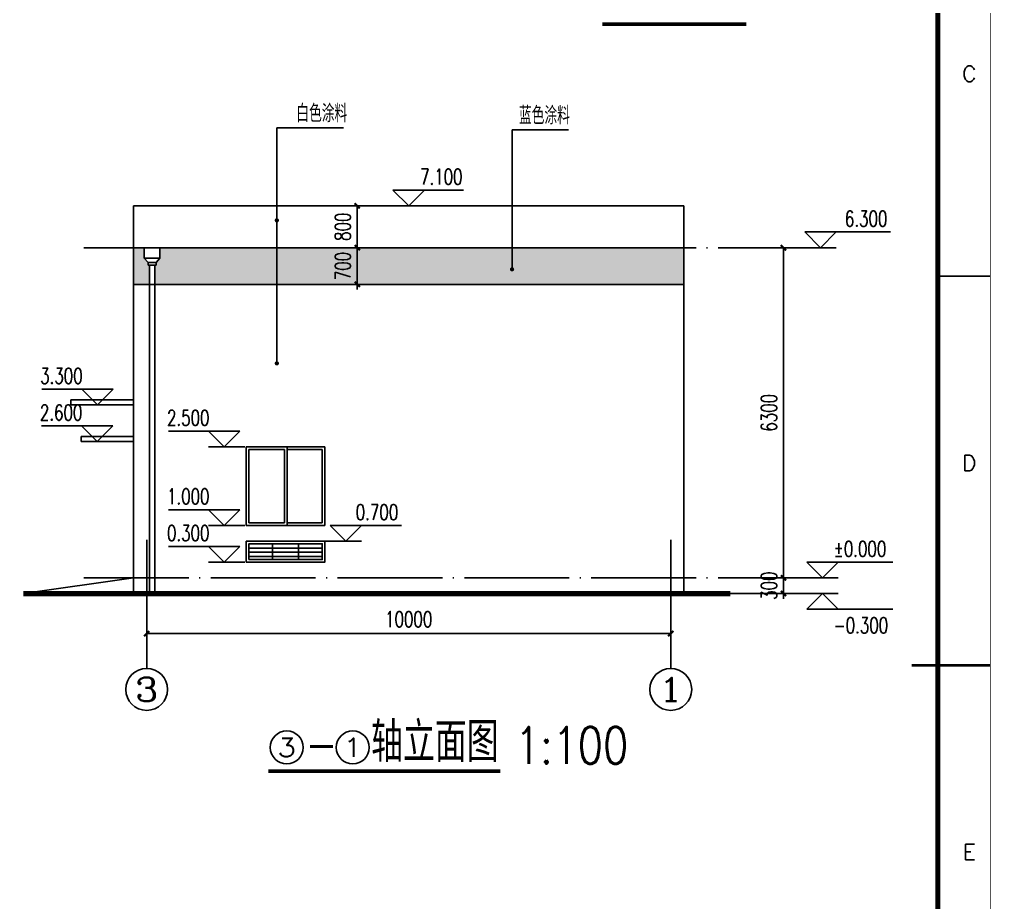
# Model space of a CAD drawing. Header units: millimetres. Extents: x 198973 to 311338, y 50799 to 196797.
# Drawn here: x 264573 to 283123, y 75998 to 92850 of the extents above; entities that cross this region are included whole.
import ezdxf
from ezdxf.enums import TextEntityAlignment as Align

# ---------------------------------------------------------------- set-up
doc = ezdxf.new("R2010")
doc.units = ezdxf.units.MM
doc.header["$LTSCALE"] = 1000
doc.linetypes.add('CENTER', pattern=[2, 1.25, -0.25, 0.25, -0.25])
doc.linetypes.add('DOTE', pattern=[2.42, 2, -0.2, 0.02, -0.2])
for name, color, linetype in [('01', 7, 'Continuous'), ('3T_WOOD', 21, 'Continuous'), ('AXIS', 3, 'Continuous'), ('AXIS_TEXT', 7, 'Continuous'), ('DIM_ELEV', 3, 'Continuous'), ('DIM_LEAD', 3, 'Continuous'), ('DIM_SYMB', 3, 'Continuous'), ('DOTE', 1, 'CENTER'), ('E_OTHER', 7, 'Continuous'), ('PUB_DIM', 3, 'Continuous'), ('PUB_HATCH', 8, 'Continuous'), ('PUB_TEXT', 7, 'Continuous'), ('WALL', 141, 'Continuous'), ('WINDOW', 2, 'Continuous'), ('填充', 8, 'Continuous')]:
    doc.layers.add(name, color=color, linetype=linetype)
doc.styles.add('_HZTXT', font='txt.shx', dxfattribs={"width": 0.8, "bigfont": 'HZTXT.shx'})
doc.styles.add('_TCH_AXIS', font='COMPLEX', dxfattribs={"bigfont": 'GBCBIG'})
doc.styles.add('_TCH_DIM', font='SIMPLEX', dxfattribs={"bigfont": 'GBCBIG'})
doc.styles.add('_TCH_DIM_T3', font='SIMPLEX', dxfattribs={"width": 0.705882, "bigfont": 'GBCBIG'})
doc.styles.add('gedi', font='geditxt.shx', dxfattribs={"width": 0.8, "bigfont": 'hz.shx'})
doc.styles.get("Standard").update_dxf_attribs({"font": 'txt', "bigfont": 'gbcbig.shx'})
doc.dimstyles.new('_TCH_ARCH&&100', dxfattribs={"dimtxt": 297.5, "dimasz": 100, "dimexe": 250, "dimexo": 300, "dimgap": 126.25, "dimtad": 1, "dimdec": 0, "dimzin": 0, "dimdsep": 46, "dimtxsty": '_TCH_DIM_T3', "dimblk": 'ARCHTICK', "dimcen": 0.09, "dimclrt": 7, "dimazin": 2, "dimtfac": 1, "dimtdec": 0, "dimtix": 1, "dimtmove": 2, "dimatfit": 3, "dimfxl": 1, "dimtolj": 1, "dimtzin": 0, "dimarcsym": 0})

# ---------------------------------------------------------------- blocks, each defined once
blk = doc.blocks.new('GEDI_WK_A1')
at = {"color": 3}
for p, q in [((831, 371.25), (841, 371.25)), ((831, 297), (841, 297))]:
    blk.add_line(p, q, dxfattribs=at)
for points, const_width in [([(0, 0), (841, 0), (841, 594), (0, 594)], 0.1), ([(25, 10), (831, 10), (831, 584), (25, 584)], 1)]:
    blk.add_lwpolyline(points, close=True, dxfattribs=dict(at, const_width=const_width))
at = {"color": 3, "const_width": 0.5}
blk.add_lwpolyline([(826, 297), (841, 297)], dxfattribs=at)
at = {"color": 3}
for s, p in [('C', (837, 408.38)), ('D', (837, 334.12)), ('E', (837, 259.88))]:
    blk.add_text(s, height=3, dxfattribs=at).set_placement(p, align=Align.CENTER)
blk = doc.blocks.new('_RAINH')
for p, q in [((-150, 0), (-150, -200)), ((150, 0), (-150, 0)), ((150, -200), (150, 0)), ((-150, -200), (150, -200)), ((-150, -200), (-75, -280)), ((-75, -280), (75, -280)), ((-75, -280), (-75, -330)), ((-75, -330), (75, -330)), ((75, -280), (150, -200)), ((75, -330), (75, -280))]:
    blk.add_line(p, q)
blk = doc.blocks.new('_ArchTick')
at = {"color": 0, "linetype": 'ByBlock', "const_width": 0.4}
blk.add_lwpolyline([(-0.5, -0.5), (0.5, 0.5)], dxfattribs=at)
blk = doc.blocks.new('*D42')
at = {"layer": 'DEFPOINTS', "color": 0, "transparency": 16777216}
for p in [(271019, 88494), (272001, 88494), (272001, 87794)]:
    blk.add_point(p, dxfattribs=at)
at = {"layer": 'PUB_DIM', "color": 0, "lineweight": -2, "transparency": 16777216}
for p, q in [((271701, 88494), (270769, 88494)), ((271019, 88494), (271019, 88594)), ((271019, 87794), (271019, 88494)), ((271701, 87794), (270769, 87794)), ((271019, 87794), (271019, 87694))]:
    blk.add_line(p, q, dxfattribs=at)
at = {"layer": 'PUB_DIM', "color": 0, "lineweight": -2, "transparency": 16777216, "xscale": 100, "yscale": 100, "zscale": 100}
for p, rotation in [((271019, 88494), 270), ((271019, 87794), 90)]:
    blk.add_blockref('_ArchTick', p, dxfattribs=dict(at, rotation=rotation))
at = {"layer": 'PUB_DIM', "color": 7, "transparency": 16777216, "insert": (270744, 88144), "char_height": 297.5, "attachment_point": 5, "rotation": 90, "style": '_TCH_DIM_T3'}
blk.add_mtext('\\A1;700', dxfattribs=at)
blk = doc.blocks.new('*D43')
at = {"layer": 'DEFPOINTS', "color": 0, "transparency": 16777216}
for p in [(271019, 89294), (272001, 89294), (272001, 88494)]:
    blk.add_point(p, dxfattribs=at)
at = {"layer": 'PUB_DIM', "color": 0, "lineweight": -2, "transparency": 16777216}
for p, q in [((271701, 89294), (270769, 89294)), ((271019, 88494), (271019, 89294)), ((271701, 88494), (270769, 88494))]:
    blk.add_line(p, q, dxfattribs=at)
at = {"layer": 'PUB_DIM', "color": 0, "lineweight": -2, "transparency": 16777216, "xscale": 100, "yscale": 100, "zscale": 100}
for p, rotation in [((271019, 89294), 90), ((271019, 88494), 270)]:
    blk.add_blockref('_ArchTick', p, dxfattribs=dict(at, rotation=rotation))
at = {"layer": 'PUB_DIM', "color": 7, "transparency": 16777216, "insert": (270744, 88894), "char_height": 297.5, "attachment_point": 5, "rotation": 90, "style": '_TCH_DIM_T3'}
blk.add_mtext('\\A1;800', dxfattribs=at)
blk = doc.blocks.new('*D44')
at = {"layer": 'DEFPOINTS', "color": 0, "transparency": 16777216}
for p in [(277740, 82194), (279152, 82194), (277740, 81894)]:
    blk.add_point(p, dxfattribs=at)
at = {"layer": 'PUB_DIM', "color": 0, "lineweight": -2, "transparency": 16777216}
for p, q in [((278040, 82194), (279402, 82194)), ((279152, 82194), (279152, 82294)), ((279152, 81894), (279152, 82194)), ((278040, 81894), (279402, 81894)), ((279152, 81894), (279152, 81794))]:
    blk.add_line(p, q, dxfattribs=at)
at = {"layer": 'PUB_DIM', "color": 0, "lineweight": -2, "transparency": 16777216, "xscale": 100, "yscale": 100, "zscale": 100}
for p, rotation in [((279152, 82194), 270), ((279152, 81894), 90)]:
    blk.add_blockref('_ArchTick', p, dxfattribs=dict(at, rotation=rotation))
at = {"layer": 'PUB_DIM', "color": 7, "transparency": 16777216, "insert": (278877, 82044), "char_height": 297.5, "attachment_point": 5, "rotation": 90, "style": '_TCH_DIM_T3'}
blk.add_mtext('\\A1;300', dxfattribs=at)
blk = doc.blocks.new('*D45')
at = {"layer": 'DEFPOINTS', "color": 0, "transparency": 16777216}
for p in [(277740, 88494), (279152, 88494), (277740, 82194)]:
    blk.add_point(p, dxfattribs=at)
at = {"layer": 'PUB_DIM', "color": 0, "lineweight": -2, "transparency": 16777216}
for p, q in [((278040, 88494), (279402, 88494)), ((279152, 82194), (279152, 88494)), ((278040, 82194), (279402, 82194))]:
    blk.add_line(p, q, dxfattribs=at)
at = {"layer": 'PUB_DIM', "color": 0, "lineweight": -2, "transparency": 16777216, "xscale": 100, "yscale": 100, "zscale": 100}
for p, rotation in [((279152, 88494), 90), ((279152, 82194), 270)]:
    blk.add_blockref('_ArchTick', p, dxfattribs=dict(at, rotation=rotation))
at = {"layer": 'PUB_DIM', "color": 7, "transparency": 16777216, "insert": (278877, 85344), "char_height": 297.5, "attachment_point": 5, "rotation": 90, "style": '_TCH_DIM_T3'}
blk.add_mtext('\\A1;6300', dxfattribs=at)
blk = doc.blocks.new('*D76')
at = {"layer": 'AXIS', "color": 0, "lineweight": -2, "transparency": 16777216}
for p, q in [((267001, 82619), (267001, 80880)), ((277001, 82619), (277001, 80880)), ((267001, 81130), (277001, 81130))]:
    blk.add_line(p, q, dxfattribs=at)
at = {"layer": 'DEFPOINTS', "color": 0, "transparency": 16777216}
for p in [(267001, 82919), (277001, 82919), (277001, 81130)]:
    blk.add_point(p, dxfattribs=at)
at = {"layer": 'AXIS', "color": 0, "lineweight": -2, "transparency": 16777216, "xscale": 100, "yscale": 100, "zscale": 100, "rotation": 180}
blk.add_blockref('_ArchTick', (267001, 81130), dxfattribs=at)
at = {"layer": 'AXIS', "color": 0, "lineweight": -2, "transparency": 16777216, "xscale": 100, "yscale": 100, "zscale": 100}
blk.add_blockref('_ArchTick', (277001, 81130), dxfattribs=at)
at = {"layer": 'AXIS', "color": 7, "transparency": 16777216, "insert": (272001, 81405), "char_height": 297.5, "attachment_point": 5, "style": '_TCH_DIM_T3'}
blk.add_mtext('\\A1;10000', dxfattribs=at)

msp = doc.modelspace()

# ---------------------------------------------------------------- hatches: boundary and pattern name
at = {"layer": 'PUB_HATCH'}
h = msp.add_hatch(dxfattribs=at)
h.set_pattern_fill('ANSI31', color=256, scale=50, angle=135, style=0)
h.set_pattern_definition([(180, (-655505.38, 208809.51), (-1e-14, -79.375), [])])
h.paths.add_polyline_path([(270350.9, 82844), (268950.9, 82844), (268950.9, 82544), (270350.9, 82544)])
at = {"layer": '填充'}
h = msp.add_hatch(dxfattribs=at)
h.set_pattern_fill('松散材料', color=256, scale=30, style=0)
h.set_pattern_definition([(0, (0, 0), (28.125, 56.25), [0, -56.25])])
h.paths.add_polyline_path([(269484.3, 88494), (269484.3, 87794), (277250.9, 87794), (277250.9, 88494), (273973.5, 88494), (273973.5, 88101.7, -1), (273973.5, 88061.7, -1), (273973.5, 88101.7), (273973.5, 88494)])
h.paths.add_polyline_path([(269484.3, 87794), (269484.3, 88494), (267254.8, 88494), (267254.8, 88294), (267179.8, 88214), (267179.8, 88164), (267154.8, 88164), (267154.8, 87794)])
h.paths.add_polyline_path([(266750.9, 87794), (267054.8, 87794), (267054.8, 88164), (267029.8, 88164), (267029.8, 88214), (266954.8, 88294), (266954.8, 88494), (266750.9, 88494)])

# ---------------------------------------------------------------- linework, layer by layer
for p, q in [((266750.9, 85594), (265550.9, 85594)), ((266750.9, 85494), (265550.9, 85494))]:
    msp.add_line(p, q)
at = {"layer": '01'}
for p, q in [((265550.9, 85494), (265550.9, 85594)), ((266750.9, 84894), (265750.9, 84894)), ((265750.9, 84794), (265750.9, 84894)), ((266750.9, 84794), (265750.9, 84794))]:
    msp.add_line(p, q, dxfattribs=at)
at = {"layer": '3T_WOOD'}
for p, q in [((266750.9, 88494), (277250.9, 88494)), ((266750.9, 87794), (277250.9, 87794)), ((264650.9, 81894), (266750.9, 82194))]:
    msp.add_line(p, q, dxfattribs=at)
at = {"layer": 'AXIS'}
for p, q in [((267000.9, 82918.8), (267000.9, 80464.8)), ((277000.9, 82918.8), (277000.9, 80464.8))]:
    msp.add_line(p, q, dxfattribs=at)
for centre in [(267000.9, 80064.8), (277000.9, 80064.8)]:
    msp.add_circle(centre, 400, dxfattribs=at)
at = {"layer": 'DIM_ELEV'}
for p, q in [((272000.9, 89294), (271700.9, 89594)), ((271700.9, 89594), (273047.8, 89594)), ((272000.9, 89294), (272300.9, 89594)), ((271300.9, 89294), (272300.9, 89294)), ((279856.8, 88494), (279556.8, 88794)), ((279556.8, 88794), (281194.8, 88794)), ((279856.8, 88494), (280156.8, 88794)), ((279156.8, 88494), (280156.8, 88494)), ((266360.6, 85794), (264998.7, 85794)), ((266060.6, 85494), (265760.6, 85794)), ((266060.6, 85494), (266360.6, 85794)), ((266452.2, 85494), (265760.6, 85494)), ((266355.3, 85094), (264993.4, 85094)), ((266055.3, 84794), (265755.3, 85094)), ((266055.3, 84794), (266355.3, 85094)), ((268781.2, 84994), (267419.4, 84994)), ((268481.2, 84694), (268181.2, 84994)), ((268481.2, 84694), (268781.2, 84994)), ((266446.8, 84794), (265755.3, 84794)), ((268872.8, 84694), (268181.2, 84694)), ((268781.2, 83494), (267419.4, 83494)), ((268481.2, 83194), (268181.2, 83494)), ((268481.2, 83194), (268781.2, 83494)), ((268872.8, 83194), (268181.2, 83194)), ((270799.1, 82894), (270499.1, 83194)), ((270499.1, 83194), (271861, 83194)), ((270799.1, 82894), (271099.1, 83194)), ((268780.2, 82794), (267418.4, 82794)), ((268480.2, 82494), (268180.2, 82794)), ((268480.2, 82494), (268780.2, 82794)), ((270407.6, 82894), (271099.1, 82894)), ((268871.8, 82494), (268180.2, 82494)), ((279898.5, 82194), (279598.5, 82494)), ((279598.5, 82494), (281236.5, 82494)), ((279898.5, 82194), (280198.5, 82494)), ((279198.5, 82194), (280198.5, 82194)), ((279198.5, 81894), (280198.5, 81894)), ((279898.5, 81894), (279598.5, 81594)), ((279898.5, 81894), (280198.5, 81594)), ((279598.5, 81594), (281236.5, 81594))]:
    msp.add_line(p, q, dxfattribs=at)
at = {"layer": 'DIM_LEAD'}
for p, q in [((269484.3, 86286.5), (269484.3, 90784.1)), ((269484.3, 89016.2), (269484.3, 90784.1)), ((269484.3, 90784.1), (270757.6, 90784.1)), ((273973.5, 88081.7), (273973.5, 90743.4)), ((273973.5, 90743.4), (275050, 90743.4))]:
    msp.add_line(p, q, dxfattribs=at)
at = {"layer": 'DIM_LEAD', "const_width": 40}
for points in [[(269484.3, 88996.2, 1), (269484.3, 89036.2, 1)], [(273973.5, 88061.7, 1), (273973.5, 88101.7, 1)], [(269484.3, 86266.5, 1), (269484.3, 86306.5, 1)]]:
    msp.add_lwpolyline(points, format="xyb", close=True, dxfattribs=at)
at = {"layer": 'DIM_SYMB', "const_width": 70}
for points in [[(275696.2, 92762.2), (278446.6, 92762.2)], [(269322.8, 78504.1), (273748.1, 78504.1)]]:
    msp.add_lwpolyline(points, dxfattribs=at)
at = {"layer": 'DOTE', "linetype": 'DOTE'}
for p, q in [((265804.3, 88494), (278754.4, 88494)), ((265804.3, 82194), (278754.4, 82194))]:
    msp.add_line(p, q, dxfattribs=at)
at = {"layer": 'E_OTHER'}
for p, q in [((267054.8, 81894), (267054.8, 88164)), ((267154.8, 88164), (267154.8, 81894))]:
    msp.add_line(p, q, dxfattribs=at)
at = {"layer": 'PUB_HATCH'}
for p, q in [((269400.9, 82544), (269400.9, 82844)), ((269900.9, 82544), (269900.9, 82844))]:
    msp.add_line(p, q, dxfattribs=at)
at = {"layer": 'PUB_TEXT'}
for centre in [(269672.8, 78959.1), (270932.8, 78959.1)]:
    msp.add_circle(centre, 315, dxfattribs=at)
at = {"layer": 'WALL'}
for p, q in [((266750.9, 89294), (277250.9, 89294)), ((266750.9, 89294), (266750.9, 81894)), ((277250.9, 89294), (277250.9, 81894))]:
    msp.add_line(p, q, dxfattribs=at)
at = {"layer": 'WALL', "const_width": 100}
msp.add_lwpolyline([(264648.8, 81894), (278137.8, 81894)], dxfattribs=at)
at = {"layer": 'WINDOW'}
for points in [[(268901.2, 84694), (270400.9, 84694)], [(268901.2, 83194), (268901.2, 84694)], [(268951.2, 84644), (269631.8, 84644)], [(268951.2, 83244), (268951.2, 84644)], [(269631.8, 83244), (269631.8, 84644)], [(269681.8, 83194), (269681.8, 84694)], [(269681.8, 84644), (270350.9, 84644)], [(270350.9, 83244), (270350.9, 84644)], [(270400.9, 83194), (270400.9, 84694)], [(268901.2, 83194), (270400.9, 83194)], [(268951.2, 83244), (269631.8, 83244)], [(269681.8, 83244), (270350.9, 83244)]]:
    msp.add_lwpolyline(points, dxfattribs=at)
for points in [[(268900.9, 82494), (270400.9, 82494), (270400.9, 82894), (268900.9, 82894)], [(268950.9, 82544), (270350.9, 82544), (270350.9, 82844), (268950.9, 82844)]]:
    msp.add_lwpolyline(points, close=True, dxfattribs=at)

# ---------------------------------------------------------------- block references
at = {"xscale": 100, "yscale": 100, "zscale": 100}
msp.add_blockref('GEDI_WK_A1', (198997.9, 50823.6), dxfattribs=at)
at = {"layer": 'E_OTHER'}
msp.add_blockref('_RAINH', (267104.8, 88494), dxfattribs=at)

# ---------------------------------------------------------------- texts
at = {"layer": 'AXIS_TEXT', "style": '_TCH_AXIS'}
for s, width, p, p2 in [('3', 1.5, (266774.6, 79838.5), (267227.2, 79838.5)), ('1', 2.333333, (276774.6, 79838.5), (277227.2, 79838.5))]:
    msp.add_text(s, height=452.5, dxfattribs=dict(at, width=width)).set_placement(p, p2, align=Align.FIT)
at = {"layer": 'PUB_TEXT', "style": '_TCH_DIM'}
for s, p in [('白色涂料', (269856.6, 90889.1)), ('蓝色涂料', (274104.3, 90848.4))]:
    msp.add_text(s, height=337.59, dxfattribs=at).set_placement(p)
at = {"layer": 'PUB_TEXT'}
for s, height, style, width, p in [('7.100', 297.5, '_TCH_DIM', 0.705882, (272217.8, 89699)), ('6.300', 297.5, '_TCH_DIM', 0.705882, (280324.8, 88899)), ('3.300', 297.5, '_TCH_DIM', 0.705882, (264968.7, 85899)), ('2.600', 297.5, '_TCH_DIM', 0.705882, (264963.4, 85199)), ('2.500', 297.5, '_TCH_DIM', 0.705882, (267389.4, 85099)), ('1.000', 297.5, '_TCH_DIM', 0.705882, (267389.4, 83599)), ('0.700', 297.5, '_TCH_DIM', 0.705882, (270991, 83299)), ('0.300', 297.5, '_TCH_DIM', 0.705882, (267388.4, 82899)), ('%%P0.000', 297.5, '_TCH_DIM', 0.705882, (280106.5, 82599)), ('-0.300', 297.5, '_TCH_DIM', 0.705882, (280106.5, 81139)), ('轴立面图', 760.87, '_HZTXT', 0.8, (271282.8, 78679.1)), ('1:100', 700, 'gedi', 0.8, (274028.1, 78648.6)), ('-', 700, '_HZTXT', 0.8, (270022.8, 78679.1))]:
    msp.add_text(s, height=height, dxfattribs=dict(at, style=style, width=width)).set_placement(p)
at = {"layer": 'PUB_TEXT', "style": '_HZTXT'}
for s, width, p, p2 in [('3', 1.875, (269494.7, 78780.9), (269851, 78780.9)), ('1', 3.75, (270754.7, 78780.9), (271111, 78780.9))]:
    msp.add_text(s, height=356.4, dxfattribs=dict(at, width=width)).set_placement(p, p2, align=Align.FIT)

# ---------------------------------------------------------------- dimensions: what is measured, and where the dimension line sits
at = {"layer": 'AXIS'}
dim = msp.add_aligned_dim(p1=(267000.9, 82918.8), p2=(277000.9, 82918.8), distance=-1789.1, text='10000', dimstyle='_TCH_ARCH&&100', dxfattribs=at)
dim.commit()
dim.dimension.update_dxf_attribs({"geometry": '*D76', "text_midpoint": (272000.9, 81404.8)})
at = {"layer": 'PUB_DIM'}
for p1, p2, distance, text, picture, middle in [((272000.9, 88494), (272000.9, 89294), 982, '800', '*D43', (270743.9, 88894)), ((272000.9, 87794), (272000.9, 88494), 982, '700', '*D42', (270743.9, 88144)), ((277740.1, 82194), (277740.1, 88494), -1411.8, '6300', '*D45', (278876.9, 85344)), ((277740.1, 81894), (277740.1, 82194), -1411.8, '300', '*D44', (278876.9, 82044))]:
    dim = msp.add_aligned_dim(p1=p1, p2=p2, distance=distance, text=text, dimstyle='_TCH_ARCH&&100', dxfattribs=at)
    dim.commit()
    dim.dimension.update_dxf_attribs({"geometry": picture, "text_midpoint": middle})

doc.saveas('drawing.dxf')
